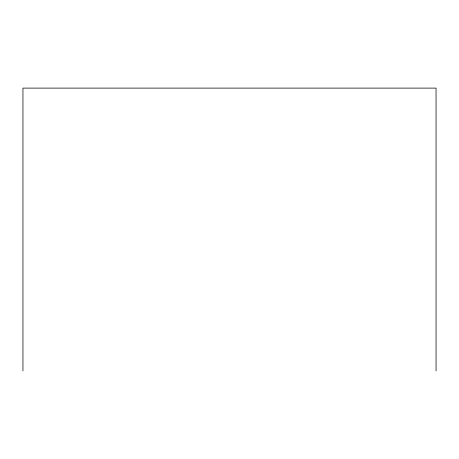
<?xml version="1.0" encoding="UTF-8"?>
<svg xmlns="http://www.w3.org/2000/svg" width="459" height="459" viewBox="0 0 459 459"><rect width="100%" height="100%" fill="white"/><g stroke="black" fill="none" stroke-linecap="round" stroke-linejoin="round"><path stroke-width="0.69" d="M436.05 370.889L436.05 88.111L22.95 88.111L22.95 370.889"/></g></svg>
